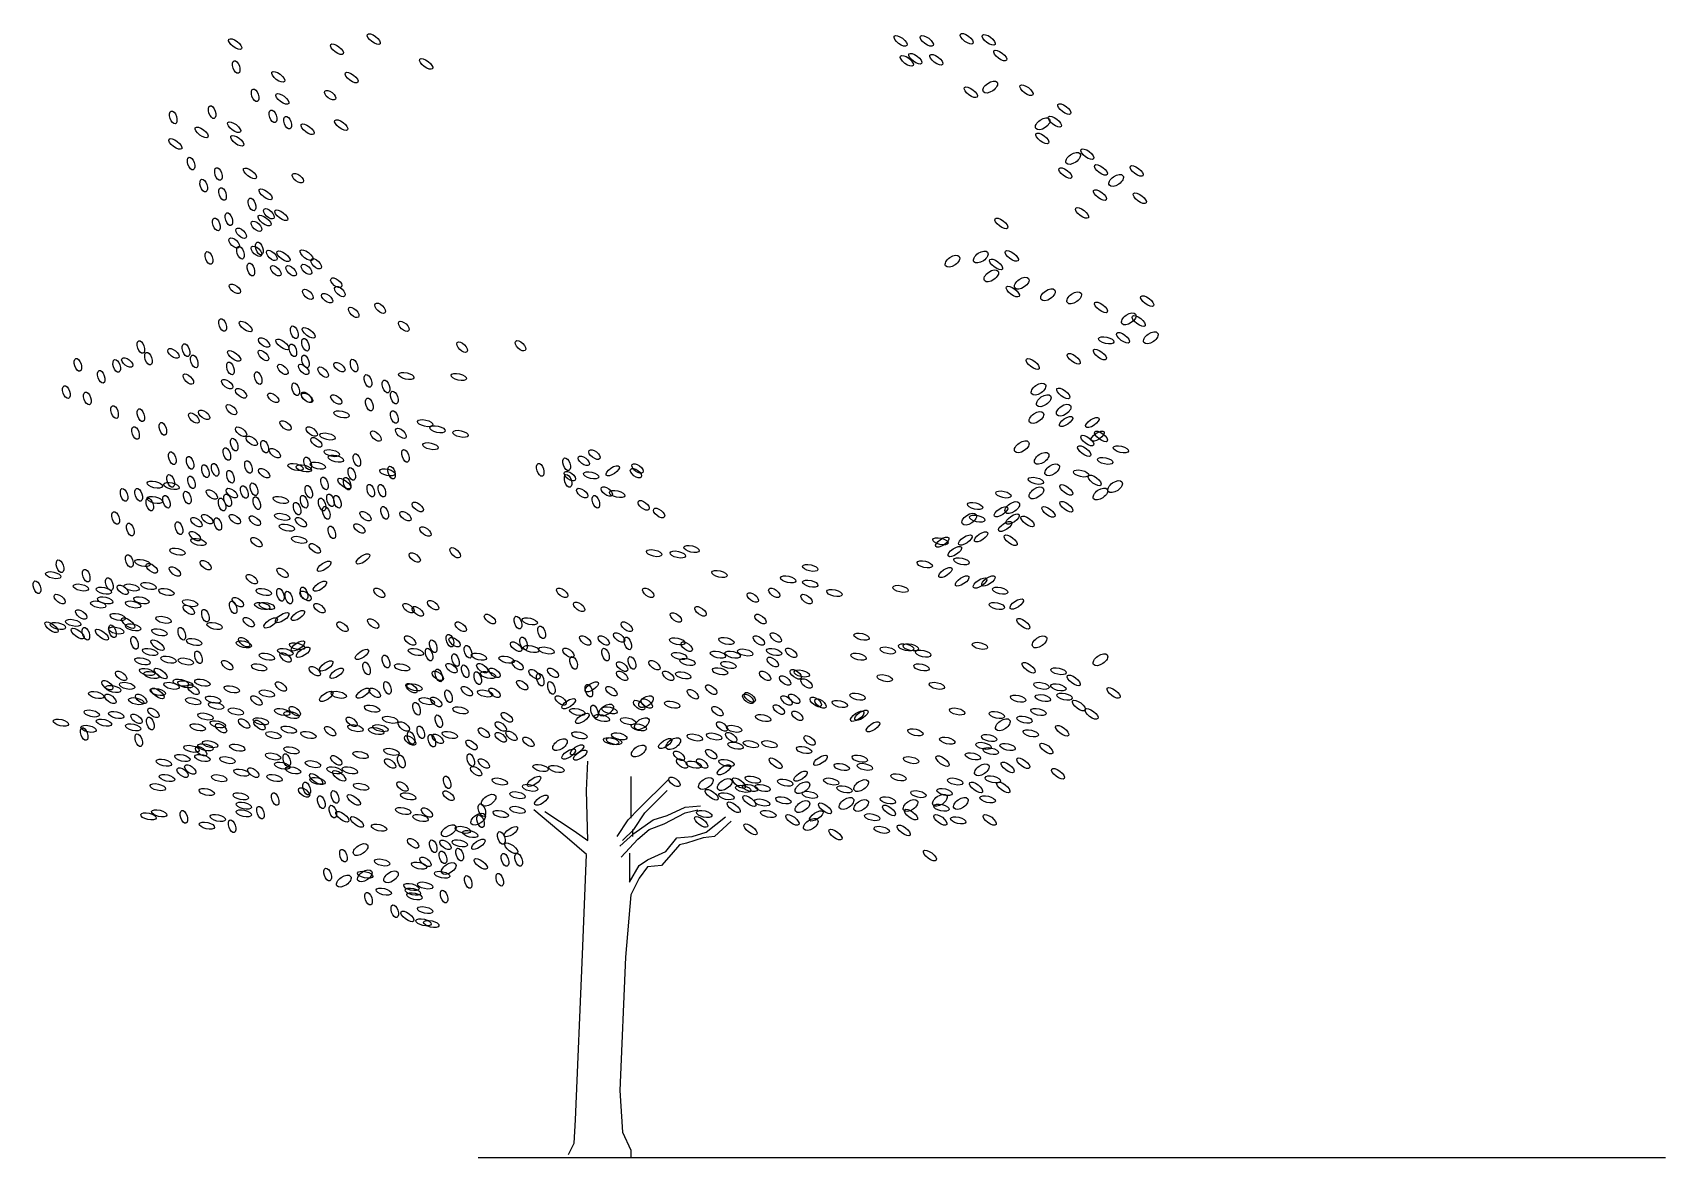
# Model space of a CAD drawing. Header units: millimetres. Extents: x -38686 to 870903, y -23218 to 232707.
# Drawn here: x 43072 to 47840, y 15998 to 19282 of the extents above; entities that cross this region are included whole.
import ezdxf

# ---------------------------------------------------------------- set-up
doc = ezdxf.new("R2010")
doc.units = ezdxf.units.MM
doc.header["$LTSCALE"] = 10
doc.layers.add('40 - Detail Outline', color=142, linetype='Continuous')

msp = doc.modelspace()

# ---------------------------------------------------------------- linework, layer by layer
at = {"layer": '40 - Detail Outline', "color": 250}
msp.add_line((44372.663, 15997.84), (47840.003, 15997.84), dxfattribs=at)
for points in [[(44567.662, 17008.347), (44652.88, 16951.553), (44693.46, 16923.156), (44689.402, 17069.197), (44693.46, 17154.387)], [(44778.678, 16935.326), (44811.142, 16984.006), (44843.606, 17016.46), (44928.824, 17101.65)], [(44819.258, 17109.764), (44819.258, 16988.063)], [(44786.794, 16906.929), (44827.374, 16943.44), (44884.186, 16984.006), (44924.766, 16996.176), (44977.52, 17020.517), (45022.158, 17024.573)], [(44794.91, 16923.156), (44827.374, 16955.61), (44859.838, 17004.29), (44924.766, 17069.197)], [(44636.648, 16006.346), (44652.88, 16038.799), (44656.938, 16107.763), (44677.228, 16590.508), (44689.402, 16882.589), (44632.59, 16931.27), (44535.198, 17012.403)], [(45111.434, 16979.95), (45062.738, 16935.326), (45030.274, 16931.27), (44981.578, 16915.043), (44961.288, 16910.986), (44936.94, 16882.589), (44908.534, 16850.136), (44867.954, 16846.079), (44843.606, 16813.626), (44819.258, 16764.946), (44803.026, 16582.395), (44786.794, 16192.953), (44794.91, 16071.253), (44819.258, 16018.516), (44819.258, 15998.232)], [(44790.852, 16874.476), (44839.548, 16927.213), (44872.012, 16955.61), (44916.65, 16971.836), (44977.52, 17004.29), (45014.042, 17012.403)], [(44815.2, 16886.646), (44815.2, 16801.456), (44843.606, 16850.136), (44867.954, 16866.363), (44920.708, 16890.703), (44953.172, 16931.27), (44997.81, 16935.326), (45038.39, 16947.496), (45095.202, 16992.12)], [(44823.316, 16955.61), (44823.316, 16935.326)]]:
    msp.add_lwpolyline(points, dxfattribs=at)
for centre, major_axis, ratio in [((43663.417, 19249.201), (-18.388, 13.787), 0.40556115), ((44067.954, 19263.661), (-18.388, 13.787), 0.40556115), ((45606.54, 19258.407), (-18.388, 13.787), 0.40556115), ((45683.157, 19258.407), (-18.388, 13.787), 0.40556115), ((45799.614, 19264.534), (-18.388, 13.787), 0.40556115), ((45863.972, 19261.471), (-18.388, 13.787), 0.40556115), ((43960.812, 19233.898), (-18.388, 13.787), 0.40556115), ((45624.928, 19200.197), (-18.388, 13.787), 0.40556115), ((45649.445, 19206.325), (-18.388, 13.787), 0.40556115), ((45710.739, 19203.261), (-18.388, 13.787), 0.40556115), ((45897.684, 19215.516), (-18.388, 13.787), 0.40556115), ((43666.482, 19182.045), (-6.129, 18.382), 0.49999967), ((43789.069, 19153.369), (-18.388, 13.787), 0.40556115), ((44003.596, 19151.163), (-18.388, 13.787), 0.40556115), ((44221.187, 19190.991), (-18.388, 13.787), 0.40556115), ((45811.873, 19108.287), (-18.388, 13.787), 0.40556115), ((45868.447, 19123.59), (-19.92, -13.787), 0.54405678), ((45974.3, 19114.353), (-18.388, 13.787), 0.40556115), ((43721.646, 19099.326), (-6.129, 18.382), 0.49999967), ((43801.327, 19089.032), (-18.388, 13.787), 0.40556115), ((43940.745, 19099.57), (-15.445, 11.702), 0.49999967), ((46084.628, 19059.268), (-18.388, 13.787), 0.40556115), ((43482.602, 19034.989), (-6.129, 18.382), 0.49999967), ((43595.995, 19050.307), (-6.129, 18.382), 0.49999967), ((43773.745, 19038.053), (-6.129, 18.382), 0.49999967), ((43816.651, 19019.671), (-6.129, 18.382), 0.49999967), ((43972.949, 19012.44), (-18.388, 13.787), 0.40556115), ((46021.68, 19016.362), (-19.92, -13.787), 0.54405678), ((46057.046, 19022.504), (-18.388, 13.787), 0.40556115), ((43565.348, 18990.995), (-18.388, 13.787), 0.40556115), ((43660.353, 19006.313), (-18.388, 13.787), 0.40556115), ((43669.547, 18966.485), (-18.388, 13.787), 0.40556115), ((43874.879, 19000.186), (-18.388, 13.787), 0.40556115), ((46020.27, 18973.486), (-18.388, 13.787), 0.40556115), ((43488.731, 18957.294), (-18.388, 13.787), 0.40556115), ((46110.556, 18915.26), (-19.92, -13.787), 0.54405678), ((46152.051, 18927.531), (-18.388, 13.787), 0.40556115), ((43534.701, 18900.188), (-6.129, 18.382), 0.49999967), ((43614.383, 18869.551), (-6.129, 18.382), 0.49999967), ((43706.323, 18871.511), (-18.388, 13.787), 0.40556115), ((46087.693, 18872.384), (-18.388, 13.787), 0.40556115), ((46191.892, 18881.575), (-18.388, 13.787), 0.40556115), ((46296.091, 18878.512), (-18.388, 13.787), 0.40556115), ((43571.477, 18835.85), (-6.129, 18.382), 0.49999967), ((43846.497, 18857.295), (-15.445, 11.702), 0.49999967), ((46236.207, 18850.923), (-19.92, -13.787), 0.54405678), ((43626.641, 18811.341), (-6.129, 18.382), 0.49999967), ((43712.452, 18780.704), (-6.129, 18.382), 0.49999967), ((43752.293, 18810.238), (-18.388, 13.787), 0.40556115), ((46188.827, 18808.047), (-18.388, 13.787), 0.40556115), ((46305.285, 18798.856), (-18.388, 13.787), 0.40556115), ((43608.253, 18722.495), (-6.129, 18.382), 0.49999967), ((43645.029, 18737.813), (-6.129, 18.382), 0.49999967), ((43749.228, 18733.646), (-18.388, 13.787), 0.40556115), ((43761.964, 18753.357), (13.952, -13.447), 0.49999967), ((43798.263, 18748.964), (-18.388, 13.787), 0.40556115), ((45900.748, 18725.267), (-18.388, 13.787), 0.40556115), ((46136.728, 18755.904), (-18.388, 13.787), 0.40556115), ((43680.804, 18696.563), (13.952, -13.447), 0.49999967), ((43725.442, 18716.847), (13.952, -13.447), 0.49999967), ((43586.801, 18624.457), (-6.129, 18.382), 0.49999967), ((43660.514, 18668.166), (13.952, -13.447), 0.49999967), ((43678.741, 18639.775), (-6.129, 18.382), 0.49999967), ((43725.442, 18643.826), (13.952, -13.447), 0.49999967), ((43733.905, 18652.03), (-6.129, 18.382), 0.49999967), ((43770.08, 18631.656), (13.952, -13.447), 0.49999967), ((43804.392, 18629.481), (-18.388, 13.787), 0.40556115), ((43871.815, 18632.545), (-18.388, 13.787), 0.40556115), ((45840.865, 18627.275), (-19.92, -13.787), 0.54405678), ((45931.395, 18630.293), (-18.388, 13.787), 0.40556115), ((43709.387, 18590.757), (-6.129, 18.382), 0.49999967), ((43782.254, 18587.033), (13.952, -13.447), 0.49999967), ((43826.892, 18587.033), (13.952, -13.447), 0.49999967), ((43871.53, 18591.09), (13.952, -13.447), 0.49999967), ((43899.936, 18607.316), (13.952, -13.447), 0.49999967), ((45758.119, 18615.021), (-19.92, -13.787), 0.54405678), ((45885.425, 18605.784), (-18.388, 13.787), 0.40556115), ((43662.487, 18534.263), (-15.445, 11.702), 0.49999967), ((43958.697, 18552.209), (-15.445, 11.702), 0.49999967), ((45871.512, 18572.129), (-19.92, -13.787), 0.54405678), ((45960.387, 18550.683), (-19.92, -13.787), 0.54405678), ((43875.588, 18518.069), (13.952, -13.447), 0.49999967), ((43931.769, 18507.343), (-15.445, 11.702), 0.49999967), ((43968.922, 18526.183), (13.952, -13.447), 0.49999967), ((45934.46, 18526.128), (-18.388, 13.787), 0.40556115), ((46037.004, 18516.983), (-19.92, -13.787), 0.54405678), ((46113.621, 18507.792), (-19.92, -13.787), 0.54405678), ((46326.737, 18498.555), (-18.388, 13.787), 0.40556115), ((44009.503, 18465.332), (13.952, -13.447), 0.49999967), ((44086.605, 18477.502), (13.952, -13.447), 0.49999967), ((46191.892, 18480.173), (-18.388, 13.787), 0.40556115), ((46272.983, 18446.519), (-19.92, -13.787), 0.54405678), ((46302.22, 18440.346), (-18.388, 13.787), 0.40556115), ((43626.948, 18428.75), (-6.129, 18.382), 0.49999967), ((43694.064, 18424.215), (-18.388, 13.787), 0.40556115), ((43836.101, 18407.383), (-6.129, 18.382), 0.49999967), ((43877.944, 18405.833), (-18.388, 13.787), 0.40556115), ((44155.591, 18424.766), (13.952, -13.447), 0.49999967), ((46256.25, 18391.327), (-18.388, 13.787), 0.40556115), ((46337.341, 18391.373), (-19.92, -13.787), 0.54405678), ((43387.904, 18364.413), (-6.129, 18.382), 0.49999967), ((43482.966, 18345.827), (-15.445, 11.702), 0.49999967), ((43519.684, 18355.222), (-6.129, 18.382), 0.49999967), ((43747.76, 18377.233), (-15.445, 11.702), 0.49999967), ((43801.327, 18372.133), (-18.388, 13.787), 0.40556115), ((43832.043, 18354.646), (-6.129, 18.382), 0.49999967), ((43868.565, 18370.873), (-6.129, 18.382), 0.49999967), ((44326.027, 18363.915), (13.952, -13.447), 0.49999967), ((44496.463, 18367.972), (13.952, -13.447), 0.49999967), ((46188.827, 18342.308), (-18.388, 13.787), 0.40556115), ((46207.222, 18384.138), (-22.402, 5.133), 0.40556115), ((43204.023, 18312.33), (-6.129, 18.382), 0.49999967), ((43317.416, 18309.267), (-6.129, 18.382), 0.49999967), ((43348.326, 18318.907), (-15.445, 11.702), 0.49999967), ((43410.011, 18330.306), (-6.129, 18.382), 0.49999967), ((43543.925, 18322.193), (-6.129, 18.382), 0.49999967), ((43649.433, 18301.909), (-6.129, 18.382), 0.49999967), ((43660.353, 18338.432), (-18.388, 13.787), 0.40556115), ((43745.732, 18339.575), (13.952, -13.447), 0.49999967), ((43802.544, 18299.008), (13.952, -13.447), 0.49999967), ((43863.414, 18299.008), (13.952, -13.447), 0.49999967), ((43868.565, 18322.193), (-6.129, 18.382), 0.49999967), ((43967.673, 18305.448), (-15.445, 11.702), 0.49999967), ((44010.596, 18310.023), (-6.129, 18.382), 0.49999967), ((45992.688, 18314.735), (-18.388, 13.787), 0.40556115), ((46112.21, 18330.053), (-18.388, 13.787), 0.40556115), ((43272.039, 18277.569), (-6.129, 18.382), 0.49999967), ((43526.6, 18270.612), (13.952, -13.447), 0.49999967), ((43640.047, 18256.096), (-15.445, 11.702), 0.49999967), ((43730.593, 18273.512), (-6.129, 18.382), 0.49999967), ((43920.226, 18290.895), (13.952, -13.447), 0.49999967), ((44051.176, 18265.399), (-6.129, 18.382), 0.49999967), ((44103.93, 18249.172), (-6.129, 18.382), 0.49999967), ((44163.087, 18279.973), (-22.402, 5.133), 0.40556115), ((44316.32, 18276.909), (-22.402, 5.133), 0.40556115), ((43170.312, 18232.675), (-6.129, 18.382), 0.49999967), ((43231.605, 18214.293), (-6.129, 18.382), 0.49999967), ((43680.44, 18229.176), (-15.445, 11.702), 0.49999967), ((43774.688, 18215.716), (-15.445, 11.702), 0.49999967), ((43840.159, 18241.059), (-6.129, 18.382), 0.49999967), ((43871.53, 18217.875), (13.952, -13.447), 0.49999967), ((43873.425, 18215.716), (-15.445, 11.702), 0.49999967), ((43958.697, 18211.23), (-15.445, 11.702), 0.49999967), ((44055.234, 18196.435), (-6.129, 18.382), 0.49999967), ((44128.278, 18216.719), (-6.129, 18.382), 0.49999967), ((46009.422, 18241.253), (-19.92, -13.787), 0.54405678), ((46024.745, 18207.552), (-19.92, -13.787), 0.54405678), ((46081.564, 18228.952), (-18.388, 13.787), 0.40556115), ((43311.287, 18174.465), (-6.129, 18.382), 0.49999967), ((43387.904, 18165.274), (-6.129, 18.382), 0.49999967), ((43542.832, 18157.024), (13.952, -13.447), 0.49999967), ((43572.727, 18166.364), (-15.445, 11.702), 0.49999967), ((43652.398, 18181.365), (13.952, -13.447), 0.49999967), ((43973.826, 18168.028), (-22.402, 5.133), 0.40556115), ((44128.278, 18159.925), (-6.129, 18.382), 0.49999967), ((46003.292, 18158.533), (-19.92, -13.787), 0.54405678), ((46082.974, 18179.979), (-19.92, -13.787), 0.54405678), ((43372.58, 18113.192), (-6.129, 18.382), 0.49999967), ((43452.262, 18125.446), (-6.129, 18.382), 0.49999967), ((43680.44, 18117.012), (-15.445, 11.702), 0.49999967), ((43810.592, 18135.317), (-15.445, 11.702), 0.49999967), ((43886.889, 18117.371), (-15.445, 11.702), 0.49999967), ((44074.431, 18104.288), (13.952, -13.447), 0.49999967), ((44147.475, 18112.401), (13.952, -13.447), 0.49999967), ((44218.251, 18142.107), (-22.402, 5.133), 0.40556115), ((44254.155, 18124.161), (-22.402, 5.133), 0.40556115), ((44321.476, 18110.701), (-22.402, 5.133), 0.40556115), ((46089.907, 18146.808), (-19.068, -12.829), 0.40556115), ((46166.524, 18143.745), (-19.068, -12.829), 0.40556115), ((46181.847, 18103.917), (-19.068, -12.829), 0.40556115), ((46191.892, 18103.342), (-18.388, 13.787), 0.40556115), ((43639.207, 18051.918), (-6.129, 18.382), 0.49999967), ((43660.659, 18079.491), (-6.129, 18.382), 0.49999967), ((43711.856, 18090.452), (-15.445, 11.702), 0.49999967), ((43749.535, 18073.364), (-6.129, 18.382), 0.49999967), ((43900.353, 18085.965), (-15.445, 11.702), 0.49999967), ((43933.246, 18103.121), (-22.402, 5.133), 0.40556115), ((44233.574, 18074.707), (-22.402, 5.133), 0.40556115), ((45960.387, 18073.057), (-19.92, -13.787), 0.54405678), ((46142.857, 18060.45), (-18.388, 13.787), 0.40556115), ((46152.051, 18091.087), (-18.388, 13.787), 0.40556115), ((46250.127, 18065.516), (-22.402, 5.133), 0.40556115), ((43479.844, 18039.664), (-6.129, 18.382), 0.49999967), ((43531.751, 18026.055), (-6.129, 18.382), 0.49999967), ((43604.795, 18005.771), (-6.129, 18.382), 0.49999967), ((43702.187, 18013.885), (-6.129, 18.382), 0.49999967), ((43779.176, 18054.559), (-15.445, 11.702), 0.49999967), ((43839.912, 18013.874), (-22.402, 5.133), 0.40556115), ((43875.186, 18024.345), (-6.129, 18.382), 0.49999967), ((43904.84, 18017.931), (-22.402, 5.133), 0.40556115), ((43945.42, 18054.441), (-22.402, 5.133), 0.40556115), ((43957.594, 18038.214), (-22.402, 5.133), 0.40556115), ((44018.712, 18034.168), (-6.129, 18.382), 0.49999967), ((44160.742, 18046.338), (-6.129, 18.382), 0.49999967), ((44554.368, 18005.771), (-6.129, 18.382), 0.49999967), ((44631.47, 18021.998), (-6.129, 18.382), 0.49999967), ((44681.27, 18032.126), (-15.445, 11.702), 0.49999967), ((44712.686, 18050.072), (-15.445, 11.702), 0.49999967), ((44838.351, 18009.693), (-15.445, 11.702), 0.49999967), ((46018.616, 18039.357), (-19.92, -13.787), 0.54405678), ((46049.263, 18005.657), (-19.92, -13.787), 0.54405678), ((46204.157, 18031.815), (-22.402, 5.133), 0.40556115), ((43474.939, 17973.318), (-6.129, 18.382), 0.49999967), ((43535.809, 17969.261), (-6.129, 18.382), 0.49999967), ((43576.389, 18001.715), (-6.129, 18.382), 0.49999967), ((43649.433, 17985.488), (-6.129, 18.382), 0.49999967), ((43747.76, 17996.234), (-15.445, 11.702), 0.49999967), ((43864.26, 18009.818), (-22.402, 5.133), 0.40556115), ((43924.221, 17966.136), (-6.129, 18.382), 0.49999967), ((43982.143, 17965.476), (-18.388, 13.787), 0.40556115), ((43990.306, 17965.205), (-6.129, 18.382), 0.49999967), ((44003.902, 17993.709), (-6.129, 18.382), 0.49999967), ((44107.923, 17998.115), (-22.402, 5.133), 0.40556115), ((44120.162, 17997.658), (-6.129, 18.382), 0.49999967), ((44640.877, 17987.26), (-15.445, 11.702), 0.49999967), ((44635.528, 17973.318), (-6.129, 18.382), 0.49999967), ((44702.958, 17989.564), (-22.402, 5.133), 0.40556115), ((44765.97, 18002.816), (-19.068, -12.829), 0.40556115), ((44833.863, 17996.234), (-15.445, 11.702), 0.49999967), ((46001.889, 17973.605), (-22.402, 5.133), 0.40556115), ((46133.669, 17995.051), (-22.402, 5.133), 0.40556115), ((46173.504, 17974.667), (-18.388, 13.787), 0.40556115), ((46233.143, 17956.638), (-19.92, -13.787), 0.54405678), ((43338.869, 17932.435), (-6.129, 18.382), 0.49999967), ((43381.605, 17932.751), (-6.129, 18.382), 0.49999967), ((43428.358, 17962.645), (-22.402, 5.133), 0.40556115), ((43428.358, 17917.779), (-22.402, 5.133), 0.40556115), ((43462.765, 17912.468), (-6.129, 18.382), 0.49999967), ((43477.726, 17958.158), (-22.402, 5.133), 0.40556115), ((43523.635, 17924.638), (-6.129, 18.382), 0.49999967), ((43595.167, 17933.422), (-15.445, 11.702), 0.49999967), ((43641.317, 17916.524), (-6.129, 18.382), 0.49999967), ((43653.511, 17937.908), (-15.445, 11.702), 0.49999967), ((43690.013, 17940.864), (-6.129, 18.382), 0.49999967), ((43718.419, 17948.978), (-6.129, 18.382), 0.49999967), ((43726.535, 17908.411), (-6.129, 18.382), 0.49999967), ((43796.376, 17917.779), (-22.402, 5.133), 0.40556115), ((43864.507, 17912.468), (-6.129, 18.382), 0.49999967), ((43878.251, 17941.626), (-6.129, 18.382), 0.49999967), ((43941.61, 17916.524), (-6.129, 18.382), 0.49999967), ((43961.9, 17912.468), (-6.129, 18.382), 0.49999967), ((44059.292, 17944.921), (-6.129, 18.382), 0.49999967), ((44091.756, 17944.921), (-6.129, 18.382), 0.49999967), ((44676.782, 17937.908), (-15.445, 11.702), 0.49999967), ((44716.688, 17912.468), (-6.129, 18.382), 0.49999967), ((44748.59, 17942.395), (-15.445, 11.702), 0.49999967), ((44779.086, 17934.82), (-22.402, 5.133), 0.40556115), ((45906.884, 17933.778), (-22.402, 5.133), 0.40556115), ((46003.292, 17938.256), (-19.92, -13.787), 0.54405678), ((46090.758, 17947.094), (-18.388, 13.787), 0.40556115), ((46190.237, 17935.192), (-19.92, -13.787), 0.54405678), ((43314.352, 17865.034), (-6.129, 18.382), 0.49999967), ((43414.069, 17904.354), (-6.129, 18.382), 0.49999967), ((43625.085, 17904.354), (-6.129, 18.382), 0.49999967), ((43800.864, 17868.427), (-22.402, 5.133), 0.40556115), ((43844.217, 17892.184), (-6.129, 18.382), 0.49999967), ((43917.261, 17904.354), (-6.129, 18.382), 0.49999967), ((43929.435, 17880.014), (-6.129, 18.382), 0.49999967), ((44043.97, 17870.251), (-15.445, 11.702), 0.49999967), ((44099.872, 17880.014), (-6.129, 18.382), 0.49999967), ((44160.658, 17870.251), (-15.445, 11.702), 0.49999967), ((44196.563, 17897.17), (-15.445, 11.702), 0.49999967), ((44856.303, 17902.016), (-15.445, 11.702), 0.49999967), ((44901.183, 17879.583), (-15.445, 11.702), 0.49999967), ((45807.154, 17861.664), (-19.92, -13.787), 0.54405678), ((45824.138, 17900.077), (-22.402, 5.133), 0.40556115), ((45899.898, 17883.332), (-19.068, -12.829), 0.40556115), ((45932.805, 17895.364), (-19.92, -13.787), 0.54405678), ((46038.658, 17882.757), (-18.388, 13.787), 0.40556115), ((46090.758, 17898.076), (-18.388, 13.787), 0.40556115), ((43357.257, 17831.334), (-6.129, 18.382), 0.49999967), ((43499.287, 17835.391), (-6.129, 18.382), 0.49999967), ((43550.287, 17852.663), (-15.445, 11.702), 0.49999967), ((43581.703, 17861.637), (-15.445, 11.702), 0.49999967), ((43612.911, 17847.561), (-6.129, 18.382), 0.49999967), ((43662.487, 17861.637), (-15.445, 11.702), 0.49999967), ((43720.832, 17857.15), (-15.445, 11.702), 0.49999967), ((43814.329, 17837.021), (-22.402, 5.133), 0.40556115), ((43855.473, 17852.663), (-15.445, 11.702), 0.49999967), ((43945.668, 17823.221), (-6.129, 18.382), 0.49999967), ((44026.018, 17834.358), (-15.445, 11.702), 0.49999967), ((44219.003, 17825.385), (-15.445, 11.702), 0.49999967), ((45830.267, 17863.313), (-22.402, 5.133), 0.40556115), ((45912.156, 17840.441), (-19.068, -12.829), 0.40556115), ((45933.609, 17861.887), (-19.068, -12.829), 0.40556115), ((45977.365, 17855.184), (-18.388, 13.787), 0.40556115), ((43545.799, 17812.284), (-15.445, 11.702), 0.49999967), ((43555.852, 17794.813), (-22.402, 5.133), 0.40556115), ((43725.32, 17794.338), (-15.445, 11.702), 0.49999967), ((43850.233, 17801.128), (-22.402, 5.133), 0.40556115), ((43895.865, 17776.392), (-15.445, 11.702), 0.49999967), ((44996.443, 17774.53), (-22.402, 5.133), 0.40556115), ((45723.004, 17796.954), (-22.402, 5.133), 0.40556115), ((45728.276, 17794.486), (-19.068, -12.829), 0.40556115), ((45795.699, 17800.613), (-19.068, -12.829), 0.40556115), ((45841.669, 17809.804), (-19.068, -12.829), 0.40556115), ((45928.33, 17800.038), (-18.388, 13.787), 0.40556115), ((43151.924, 17724.105), (-6.129, 18.382), 0.49999967), ((43354.192, 17739.424), (-6.129, 18.382), 0.49999967), ((43392.454, 17733.83), (-22.402, 5.133), 0.40556115), ((43494.982, 17766.417), (-22.402, 5.133), 0.40556115), ((43577.215, 17727.04), (-15.445, 11.702), 0.49999967), ((43923.186, 17724.021), (-19.068, -12.829), 0.40556115), ((44036.579, 17745.467), (-19.068, -12.829), 0.40556115), ((44187.587, 17749.472), (-15.445, 11.702), 0.49999967), ((44305.737, 17763.526), (13.952, -13.447), 0.49999967), ((44886.877, 17762.36), (-22.402, 5.133), 0.40556115), ((44955.863, 17758.303), (-22.402, 5.133), 0.40556115), ((45677.034, 17729.554), (-22.402, 5.133), 0.40556115), ((45765.052, 17766.913), (-19.068, -12.829), 0.40556115), ((45784.297, 17738.745), (-22.402, 5.133), 0.40556115), ((43132.148, 17697.937), (-22.402, 5.133), 0.40556115), ((43228.541, 17696.532), (-6.129, 18.382), 0.49999967), ((43295.964, 17672.023), (-6.129, 18.382), 0.49999967), ((43420.134, 17718.066), (-15.445, 11.702), 0.49999967), ((43487.454, 17709.093), (-15.445, 11.702), 0.49999967), ((43711.856, 17686.661), (-15.445, 11.702), 0.49999967), ((43801.616, 17704.607), (-15.445, 11.702), 0.49999967), ((45077.603, 17701.51), (-22.402, 5.133), 0.40556115), ((45278.627, 17685.62), (-22.402, 5.133), 0.40556115), ((45342.985, 17719.321), (-22.402, 5.133), 0.40556115), ((45737.47, 17705.639), (-19.068, -12.829), 0.40556115), ((45786.505, 17681.13), (-19.068, -12.829), 0.40556115), ((45838.604, 17675.003), (-19.068, -12.829), 0.40556115), ((45863.122, 17681.13), (-19.068, -12.829), 0.40556115), ((43084.501, 17662.832), (-6.129, 18.382), 0.49999967), ((43150.852, 17628.335), (-15.445, 11.702), 0.49999967), ((43212.933, 17662.045), (-22.402, 5.133), 0.40556115), ((43279.908, 17652.83), (-22.402, 5.133), 0.40556115), ((43334.861, 17655.255), (-15.445, 11.702), 0.49999967), ((43361.038, 17662.045), (-22.402, 5.133), 0.40556115), ((43410.406, 17666.531), (-22.402, 5.133), 0.40556115), ((43462.518, 17648.773), (-22.402, 5.133), 0.40556115), ((43747.008, 17648.585), (-22.402, 5.133), 0.40556115), ((43795.521, 17640.67), (-6.129, 18.382), 0.49999967), ((43819.869, 17632.557), (-6.129, 18.382), 0.49999967), ((43868.937, 17637.308), (-15.445, 11.702), 0.49999967), ((43864.507, 17644.727), (-6.129, 18.382), 0.49999967), ((43910.927, 17665.812), (-19.068, -12.829), 0.40556115), ((44084.362, 17646.281), (-15.445, 11.702), 0.49999967), ((44618.437, 17646.281), (-15.445, 11.702), 0.49999967), ((44869.767, 17646.281), (-15.445, 11.702), 0.49999967), ((45174.953, 17632.822), (-15.445, 11.702), 0.49999967), ((45237.785, 17646.281), (-15.445, 11.702), 0.49999967), ((45332.034, 17628.335), (-15.445, 11.702), 0.49999967), ((45342.985, 17673.366), (-22.402, 5.133), 0.40556115), ((45413.472, 17645.793), (-22.402, 5.133), 0.40556115), ((45606.546, 17658.047), (-22.402, 5.133), 0.40556115), ((45897.32, 17652.83), (-22.402, 5.133), 0.40556115), ((43213.685, 17583.47), (-15.445, 11.702), 0.49999967), ((43263.676, 17612.263), (-22.402, 5.133), 0.40556115), ((43283.966, 17624.433), (-22.402, 5.133), 0.40556115), ((43365.126, 17612.263), (-22.402, 5.133), 0.40556115), ((43389.474, 17624.433), (-22.402, 5.133), 0.40556115), ((43531.504, 17616.319), (-22.402, 5.133), 0.40556115), ((43527.847, 17596.929), (-15.445, 11.702), 0.49999967), ((43576.389, 17579.82), (-6.129, 18.382), 0.49999967), ((43657.549, 17604.16), (-6.129, 18.382), 0.49999967), ((43671.464, 17619.362), (-15.445, 11.702), 0.49999967), ((43742.52, 17608.206), (-22.402, 5.133), 0.40556115), ((43755.984, 17608.206), (-22.402, 5.133), 0.40556115), ((43846.569, 17580.029), (-19.068, -12.829), 0.40556115), ((43909.329, 17601.416), (-15.445, 11.702), 0.49999967), ((44169.635, 17601.416), (-15.445, 11.702), 0.49999967), ((44196.563, 17592.443), (-15.445, 11.702), 0.49999967), ((44241.443, 17610.389), (-15.445, 11.702), 0.49999967), ((44667.806, 17605.902), (-15.445, 11.702), 0.49999967), ((45022.36, 17592.443), (-15.445, 11.702), 0.49999967), ((45887.797, 17608.206), (-22.402, 5.133), 0.40556115), ((45945.868, 17613.729), (-19.068, -12.829), 0.40556115), ((43127.1, 17545.753), (-18.388, 13.787), 0.40556115), ((43145.612, 17549.881), (-22.402, 5.133), 0.40556115), ((43190.493, 17558.854), (-22.402, 5.133), 0.40556115), ((43227.401, 17527.083), (-6.129, 18.382), 0.49999967), ((43305.158, 17534.158), (-6.129, 18.382), 0.49999967), ((43316.158, 17536.421), (-22.402, 5.133), 0.40556115), ((43320.488, 17575.753), (-22.402, 5.133), 0.40556115), ((43350.821, 17558.008), (-18.388, 13.787), 0.40556115), ((43365.526, 17545.394), (-22.402, 5.133), 0.40556115), ((43454.402, 17567.639), (-22.402, 5.133), 0.40556115), ((43507.403, 17527.083), (-6.129, 18.382), 0.49999967), ((43603.391, 17549.881), (-22.402, 5.133), 0.40556115), ((43702.88, 17561.037), (-15.445, 11.702), 0.49999967), ((43766.888, 17558.583), (-19.068, -12.829), 0.40556115), ((43800.599, 17573.902), (-19.068, -12.829), 0.40556115), ((43976.649, 17547.577), (-15.445, 11.702), 0.49999967), ((44066.41, 17556.55), (-15.445, 11.702), 0.49999967), ((44322.227, 17547.577), (-15.445, 11.702), 0.49999967), ((44407.5, 17570.01), (-15.445, 11.702), 0.49999967), ((44489.44, 17559.536), (-6.129, 18.382), 0.49999967), ((44523.437, 17563.34), (-22.402, 5.133), 0.40556115), ((44558.426, 17531.139), (-6.129, 18.382), 0.49999967), ((44806.934, 17547.577), (-15.445, 11.702), 0.49999967), ((44950.551, 17574.496), (-15.445, 11.702), 0.49999967), ((45197.393, 17570.01), (-15.445, 11.702), 0.49999967), ((45965.106, 17556.293), (-18.388, 13.787), 0.40556115), ((43203.717, 17527.371), (-18.388, 13.787), 0.40556115), ((43274.204, 17524.308), (-18.388, 13.787), 0.40556115), ((43369.516, 17500.457), (-6.129, 18.382), 0.49999967), ((43436.632, 17493.671), (-18.388, 13.787), 0.40556115), ((43442.228, 17531.129), (-22.402, 5.133), 0.40556115), ((43543.678, 17502.732), (-22.402, 5.133), 0.40556115), ((43688.664, 17496.042), (-22.402, 5.133), 0.40556115), ((43689.416, 17502.711), (-15.445, 11.702), 0.49999967), ((43843.97, 17490.562), (-22.402, 5.133), 0.40556115), ((43846.569, 17491.182), (-19.068, -12.829), 0.40556115), ((44174.123, 17507.198), (-15.445, 11.702), 0.49999967), ((44241.902, 17490.573), (-6.129, 18.382), 0.49999967), ((44290.598, 17506.799), (-6.129, 18.382), 0.49999967), ((44304.275, 17502.711), (-15.445, 11.702), 0.49999967), ((44483.796, 17489.252), (-15.445, 11.702), 0.49999967), ((44505.672, 17498.686), (-6.129, 18.382), 0.49999967), ((44685.758, 17507.198), (-15.445, 11.702), 0.49999967), ((44739.614, 17507.198), (-15.445, 11.702), 0.49999967), ((44784.494, 17516.171), (-15.445, 11.702), 0.49999967), ((44810.022, 17498.686), (-6.129, 18.382), 0.49999967), ((44954.288, 17505.015), (-22.402, 5.133), 0.40556115), ((44981.968, 17489.252), (-15.445, 11.702), 0.49999967), ((45097.811, 17505.906), (-22.402, 5.133), 0.40556115), ((45192.905, 17507.198), (-15.445, 11.702), 0.49999967), ((45242.273, 17516.171), (-15.445, 11.702), 0.49999967), ((45492.851, 17518.475), (-22.402, 5.133), 0.40556115), ((45623.004, 17487.069), (-22.402, 5.133), 0.40556115), ((45636.468, 17487.069), (-22.402, 5.133), 0.40556115), ((45838.429, 17491.555), (-22.402, 5.133), 0.40556115), ((46012.486, 17503.214), (-19.92, -13.787), 0.54405678), ((43392.454, 17446.69), (-22.402, 5.133), 0.40556115), ((43414.894, 17473.609), (-22.402, 5.133), 0.40556115), ((43468.75, 17451.176), (-22.402, 5.133), 0.40556115), ((43519.33, 17445.939), (-22.402, 5.133), 0.40556115), ((43556.099, 17458.119), (-6.129, 18.382), 0.49999967), ((43640.047, 17435.413), (-15.445, 11.702), 0.49999967), ((43755.984, 17460.149), (-22.402, 5.133), 0.40556115), ((43809.841, 17473.609), (-22.402, 5.133), 0.40556115), ((43810.592, 17457.846), (-15.445, 11.702), 0.49999967), ((43861.892, 17472.8), (-19.068, -12.829), 0.40556115), ((44033.514, 17466.673), (-19.068, -12.829), 0.40556115), ((44103.93, 17445.949), (-6.129, 18.382), 0.49999967), ((44191.323, 17473.609), (-22.402, 5.133), 0.40556115), ((44229.728, 17466.233), (-6.129, 18.382), 0.49999967), ((44306.83, 17450.006), (-6.129, 18.382), 0.49999967), ((44343.352, 17474.346), (-6.129, 18.382), 0.49999967), ((44375.332, 17460.149), (-22.402, 5.133), 0.40556115), ((44456.116, 17451.176), (-22.402, 5.133), 0.40556115), ((44488.284, 17435.413), (-15.445, 11.702), 0.49999967), ((44527.925, 17482.582), (-22.402, 5.133), 0.40556115), ((44572.805, 17478.096), (-22.402, 5.133), 0.40556115), ((44636.389, 17471.305), (-15.445, 11.702), 0.49999967), ((44651.76, 17441.892), (-6.129, 18.382), 0.49999967), ((44745.094, 17466.233), (-6.129, 18.382), 0.49999967), ((44822.196, 17441.892), (-6.129, 18.382), 0.49999967), ((44887.719, 17435.413), (-15.445, 11.702), 0.49999967), ((44959.921, 17462.165), (-22.402, 5.133), 0.40556115), ((44984.418, 17444.632), (-22.402, 5.133), 0.40556115), ((45073.294, 17466.078), (-22.402, 5.133), 0.40556115), ((45116.199, 17466.078), (-22.402, 5.133), 0.40556115), ((45152.975, 17472.205), (-22.402, 5.133), 0.40556115), ((45237.033, 17473.609), (-22.402, 5.133), 0.40556115), ((45233.297, 17444.386), (-15.445, 11.702), 0.49999967), ((45287.153, 17471.305), (-15.445, 11.702), 0.49999967), ((45483.875, 17460.149), (-22.402, 5.133), 0.40556115), ((45569.147, 17478.096), (-22.402, 5.133), 0.40556115), ((45672.372, 17469.122), (-22.402, 5.133), 0.40556115), ((46190.237, 17451.132), (-19.92, -13.787), 0.54405678), ((43330.373, 17404.007), (-15.445, 11.702), 0.49999967), ((43405.918, 17415.284), (-22.402, 5.133), 0.40556115), ((43419.382, 17406.311), (-22.402, 5.133), 0.40556115), ((43445.826, 17410.952), (-18.388, 13.787), 0.40556115), ((43733.544, 17428.743), (-22.402, 5.133), 0.40556115), ((43895.865, 17417.467), (-15.445, 11.702), 0.49999967), ((43929.315, 17432.973), (-19.068, -12.829), 0.40556115), ((43959.962, 17411.527), (-19.068, -12.829), 0.40556115), ((44047.118, 17425.666), (-6.129, 18.382), 0.49999967), ((44150.931, 17428.743), (-22.402, 5.133), 0.40556115), ((44254.907, 17404.007), (-15.445, 11.702), 0.49999967), ((44258.134, 17405.382), (-6.129, 18.382), 0.49999967), ((44295.299, 17426.44), (-15.445, 11.702), 0.49999967), ((44335.236, 17417.552), (-6.129, 18.382), 0.49999967), ((44371.758, 17397.269), (-6.129, 18.382), 0.49999967), ((44385.06, 17426.44), (-15.445, 11.702), 0.49999967), ((44402.26, 17406.311), (-22.402, 5.133), 0.40556115), ((44420.964, 17412.98), (-15.445, 11.702), 0.49999967), ((44537.653, 17408.493), (-15.445, 11.702), 0.49999967), ((44554.368, 17393.212), (-6.129, 18.382), 0.49999967), ((44591.509, 17412.98), (-15.445, 11.702), 0.49999967), ((44793.47, 17430.926), (-15.445, 11.702), 0.49999967), ((44793.47, 17404.007), (-15.445, 11.702), 0.49999967), ((44928.111, 17404.007), (-15.445, 11.702), 0.49999967), ((44972.095, 17405.372), (-22.402, 5.133), 0.40556115), ((45079.423, 17417.059), (-22.402, 5.133), 0.40556115), ((45103.941, 17435.441), (-22.402, 5.133), 0.40556115), ((45210.857, 17404.007), (-15.445, 11.702), 0.49999967), ((45269.201, 17390.547), (-15.445, 11.702), 0.49999967), ((45300.617, 17408.493), (-15.445, 11.702), 0.49999967), ((45317.818, 17410.797), (-22.402, 5.133), 0.40556115), ((45560.171, 17397.337), (-22.402, 5.133), 0.40556115), ((45667.884, 17428.743), (-22.402, 5.133), 0.40556115), ((45980.43, 17427.618), (-18.388, 13.787), 0.40556115), ((46067.756, 17417.542), (-22.402, 5.133), 0.40556115), ((46112.21, 17390.854), (-18.388, 13.787), 0.40556115), ((43257.813, 17347.985), (-22.402, 5.133), 0.40556115), ((43289.981, 17377.087), (-15.445, 11.702), 0.49999967), ((43307.181, 17365.931), (-22.402, 5.133), 0.40556115), ((43347.574, 17374.905), (-22.402, 5.133), 0.40556115), ((43437.334, 17356.958), (-22.402, 5.133), 0.40556115), ((43436.632, 17352.742), (-18.388, 13.787), 0.40556115), ((43477.726, 17374.905), (-22.402, 5.133), 0.40556115), ((43504.655, 17383.878), (-22.402, 5.133), 0.40556115), ((43518.119, 17379.391), (-22.402, 5.133), 0.40556115), ((43541.311, 17363.628), (-15.445, 11.702), 0.49999967), ((43567.487, 17383.878), (-22.402, 5.133), 0.40556115), ((43653.244, 17364.805), (-22.402, 5.133), 0.40556115), ((43755.984, 17352.472), (-22.402, 5.133), 0.40556115), ((43797.128, 17372.601), (-15.445, 11.702), 0.49999967), ((43929.315, 17344.126), (-19.068, -12.829), 0.40556115), ((43965.71, 17348.578), (-22.402, 5.133), 0.40556115), ((44036.579, 17353.317), (-19.068, -12.829), 0.40556115), ((44070.898, 17354.655), (-15.445, 11.702), 0.49999967), ((44107.988, 17368.872), (-6.129, 18.382), 0.49999967), ((44178.611, 17368.114), (-15.445, 11.702), 0.49999967), ((44186.835, 17370.418), (-22.402, 5.133), 0.40556115), ((44286.54, 17344.532), (-6.129, 18.382), 0.49999967), ((44340.18, 17359.141), (-15.445, 11.702), 0.49999967), ((44393.284, 17352.472), (-22.402, 5.133), 0.40556115), ((44420.964, 17354.655), (-15.445, 11.702), 0.49999967), ((44501.749, 17377.087), (-15.445, 11.702), 0.49999967), ((44586.832, 17368.872), (-6.129, 18.382), 0.49999967), ((44704.677, 17371.699), (-19.068, -12.829), 0.40556115), ((44696.398, 17360.759), (-6.129, 18.382), 0.49999967), ((44762.054, 17359.141), (-15.445, 11.702), 0.49999967), ((44999.92, 17350.168), (-15.445, 11.702), 0.49999967), ((45053.776, 17363.628), (-15.445, 11.702), 0.49999967), ((45165.977, 17341.195), (-15.445, 11.702), 0.49999967), ((45332.034, 17381.574), (-15.445, 11.702), 0.49999967), ((45712.764, 17374.905), (-22.402, 5.133), 0.40556115), ((46017.95, 17374.905), (-22.402, 5.133), 0.40556115), ((46067.318, 17370.418), (-22.402, 5.133), 0.40556115), ((46228.668, 17354.09), (-18.388, 13.787), 0.40556115), ((43298.957, 17336.708), (-15.445, 11.702), 0.49999967), ((43374.502, 17330.039), (-22.402, 5.133), 0.40556115), ((43388.718, 17336.708), (-15.445, 11.702), 0.49999967), ((43424.622, 17296.329), (-15.445, 11.702), 0.49999967), ((43540.559, 17330.039), (-22.402, 5.133), 0.40556115), ((43598.903, 17334.525), (-22.402, 5.133), 0.40556115), ((43607.879, 17316.579), (-22.402, 5.133), 0.40556115), ((43665.418, 17299.898), (-22.402, 5.133), 0.40556115), ((43725.32, 17332.222), (-15.445, 11.702), 0.49999967), ((43800.864, 17298.633), (-22.402, 5.133), 0.40556115), ((43837.521, 17300.816), (-15.445, 11.702), 0.49999967), ((44063.102, 17308.011), (-22.402, 5.133), 0.40556115), ((44193.206, 17308.022), (-6.129, 18.382), 0.49999967), ((44222.739, 17330.039), (-22.402, 5.133), 0.40556115), ((44250.419, 17327.735), (-15.445, 11.702), 0.49999967), ((44321.476, 17303.12), (-22.402, 5.133), 0.40556115), ((44613.949, 17332.222), (-15.445, 11.702), 0.49999967), ((44637.254, 17322.68), (-19.068, -12.829), 0.40556115), ((44662.566, 17298.633), (-22.402, 5.133), 0.40556115), ((44712.63, 17299.909), (-6.129, 18.382), 0.49999967), ((44746.778, 17304.076), (-19.92, -13.787), 0.54405678), ((44756.814, 17303.12), (-22.402, 5.133), 0.40556115), ((44842.839, 17318.762), (-15.445, 11.702), 0.49999967), ((44863.235, 17328.585), (-19.92, -13.787), 0.54405678), ((44865.279, 17323.249), (-15.445, 11.702), 0.49999967), ((44939.631, 17320.182), (-22.402, 5.133), 0.40556115), ((45071.728, 17300.816), (-15.445, 11.702), 0.49999967), ((45161.489, 17336.708), (-15.445, 11.702), 0.49999967), ((45251.249, 17305.302), (-15.445, 11.702), 0.49999967), ((45273.689, 17332.222), (-15.445, 11.702), 0.49999967), ((45296.129, 17336.708), (-15.445, 11.702), 0.49999967), ((45358.962, 17327.735), (-15.445, 11.702), 0.49999967), ((45372.426, 17323.249), (-15.445, 11.702), 0.49999967), ((45428.795, 17322.085), (-22.402, 5.133), 0.40556115), ((45480.895, 17343.531), (-22.402, 5.133), 0.40556115), ((45771.522, 17299.898), (-22.402, 5.133), 0.40556115), ((45949.789, 17337.404), (-22.402, 5.133), 0.40556115), ((46008.974, 17298.633), (-22.402, 5.133), 0.40556115), ((46022.438, 17339.012), (-22.402, 5.133), 0.40556115), ((46085.27, 17343.499), (-22.402, 5.133), 0.40556115), ((46127.534, 17317.326), (-18.388, 13.787), 0.40556115), ((46164.31, 17292.817), (-18.388, 13.787), 0.40556115), ((43154.589, 17267.227), (-22.402, 5.133), 0.40556115), ((43235.373, 17249.281), (-22.402, 5.133), 0.40556115), ((43244.349, 17294.146), (-22.402, 5.133), 0.40556115), ((43280.253, 17267.227), (-22.402, 5.133), 0.40556115), ((43316.158, 17289.66), (-22.402, 5.133), 0.40556115), ((43365.526, 17253.767), (-22.402, 5.133), 0.40556115), ((43375.254, 17278.383), (-15.445, 11.702), 0.49999967), ((43415.486, 17264.923), (-6.129, 18.382), 0.49999967), ((43554.023, 17253.767), (-22.402, 5.133), 0.40556115), ((43576.463, 17285.173), (-22.402, 5.133), 0.40556115), ((43612.367, 17262.74), (-22.402, 5.133), 0.40556115), ((43622.095, 17251.464), (-15.445, 11.702), 0.49999967), ((43689.416, 17264.923), (-15.445, 11.702), 0.49999967), ((43738.462, 17271.501), (-22.402, 5.133), 0.40556115), ((43734.296, 17260.437), (-15.445, 11.702), 0.49999967), ((43827.793, 17289.66), (-22.402, 5.133), 0.40556115), ((44003.578, 17269.41), (-15.445, 11.702), 0.49999967), ((44014.406, 17251.218), (-22.402, 5.133), 0.40556115), ((44087.45, 17251.218), (-22.402, 5.133), 0.40556115), ((44115.856, 17275.558), (-22.402, 5.133), 0.40556115), ((44156.17, 17255.95), (-15.445, 11.702), 0.49999967), ((44258.134, 17271.512), (-6.129, 18.382), 0.49999967), ((44438.916, 17255.95), (-15.445, 11.702), 0.49999967), ((44456.868, 17282.87), (-15.445, 11.702), 0.49999967), ((44677.095, 17279.789), (-19.068, -12.829), 0.40556115), ((44734.374, 17280.687), (-22.402, 5.133), 0.40556115), ((44810.671, 17271.714), (-22.402, 5.133), 0.40556115), ((44842.087, 17253.767), (-22.402, 5.133), 0.40556115), ((44850.977, 17264.248), (-19.92, -13.787), 0.54405678), ((45085.192, 17255.95), (-15.445, 11.702), 0.49999967), ((45120.345, 17249.281), (-22.402, 5.133), 0.40556115), ((45205.617, 17280.687), (-22.402, 5.133), 0.40556115), ((45305.105, 17287.356), (-15.445, 11.702), 0.49999967), ((45480.038, 17285.916), (-19.068, -12.829), 0.40556115), ((45492.297, 17288.98), (-19.068, -12.829), 0.40556115), ((45526.008, 17255.28), (-19.068, -12.829), 0.40556115), ((45887.797, 17289.66), (-22.402, 5.133), 0.40556115), ((45905.223, 17261.184), (-19.92, -13.787), 0.54405678), ((45968.582, 17276.2), (-22.402, 5.133), 0.40556115), ((46078.499, 17243.798), (-18.388, 13.787), 0.40556115), ((43222.411, 17234.286), (-6.129, 18.382), 0.49999967), ((43381.774, 17215.904), (-6.129, 18.382), 0.49999967), ((43589.927, 17204.415), (-22.402, 5.133), 0.40556115), ((43774.984, 17230.935), (-22.402, 5.133), 0.40556115), ((43819.622, 17247.161), (-22.402, 5.133), 0.40556115), ((43877.161, 17231.334), (-22.402, 5.133), 0.40556115), ((43940.745, 17242.49), (-15.445, 11.702), 0.49999967), ((44075.276, 17243.105), (-22.402, 5.133), 0.40556115), ((44174.123, 17215.571), (-15.445, 11.702), 0.49999967), ((44176.974, 17222.832), (-6.129, 18.382), 0.49999967), ((44205.38, 17239.058), (-6.129, 18.382), 0.49999967), ((44237.844, 17214.718), (-6.129, 18.382), 0.49999967), ((44254.907, 17220.058), (-15.445, 11.702), 0.49999967), ((44290.059, 17231.334), (-22.402, 5.133), 0.40556115), ((44353.644, 17202.111), (-15.445, 11.702), 0.49999967), ((44389.548, 17238.004), (-15.445, 11.702), 0.49999967), ((44438.916, 17224.544), (-15.445, 11.702), 0.49999967), ((44470.332, 17229.031), (-15.445, 11.702), 0.49999967), ((44519.701, 17211.085), (-15.445, 11.702), 0.49999967), ((44611.932, 17202.975), (-19.92, -13.787), 0.54405678), ((44668.757, 17230.175), (-22.402, 5.133), 0.40556115), ((44761.302, 17213.388), (-22.402, 5.133), 0.40556115), ((44770.278, 17213.388), (-22.402, 5.133), 0.40556115), ((44785.215, 17227.111), (-22.402, 5.133), 0.40556115), ((44919.203, 17206.261), (-19.068, -12.829), 0.40556115), ((44942.917, 17206.038), (-19.92, -13.787), 0.54405678), ((45005.871, 17224.048), (-22.402, 5.133), 0.40556115), ((45062, 17226.848), (-22.402, 5.133), 0.40556115), ((45112.12, 17224.544), (-15.445, 11.702), 0.49999967), ((45169.713, 17204.415), (-22.402, 5.133), 0.40556115), ((45223.569, 17204.415), (-22.402, 5.133), 0.40556115), ((45341.01, 17215.571), (-15.445, 11.702), 0.49999967), ((45649.782, 17239.048), (-22.402, 5.133), 0.40556115), ((45743.116, 17214.708), (-22.402, 5.133), 0.40556115), ((45865.357, 17222.361), (-22.402, 5.133), 0.40556115), ((45986.565, 17236.302), (-22.402, 5.133), 0.40556115), ((43509.143, 17164.036), (-22.402, 5.133), 0.40556115), ((43536.071, 17190.955), (-22.402, 5.133), 0.40556115), ((43567.487, 17164.036), (-22.402, 5.133), 0.40556115), ((43563.751, 17184.165), (-15.445, 11.702), 0.49999967), ((43576.463, 17195.442), (-22.402, 5.133), 0.40556115), ((43641.07, 17157.914), (-22.402, 5.133), 0.40556115), ((43669.476, 17194.424), (-22.402, 5.133), 0.40556115), ((43773.936, 17168.523), (-22.402, 5.133), 0.40556115), ((43813.893, 17157.694), (-6.129, 18.382), 0.49999967), ((43827.793, 17186.469), (-22.402, 5.133), 0.40556115), ((43958.697, 17157.246), (-15.445, 11.702), 0.49999967), ((44029.754, 17173.009), (-22.402, 5.133), 0.40556115), ((44119.514, 17181.982), (-22.402, 5.133), 0.40556115), ((44148.568, 17153.868), (-6.129, 18.382), 0.49999967), ((44351.468, 17157.925), (-6.129, 18.382), 0.49999967), ((44637.254, 17175.624), (-19.068, -12.829), 0.40556115), ((44661.771, 17187.879), (-19.068, -12.829), 0.40556115), ((44670.965, 17172.561), (-19.068, -12.829), 0.40556115), ((44841.783, 17184.593), (-19.92, -13.787), 0.54405678), ((44959.527, 17170.705), (-15.445, 11.702), 0.49999967), ((45053.776, 17175.192), (-15.445, 11.702), 0.49999967), ((45124.833, 17199.928), (-22.402, 5.133), 0.40556115), ((45241.844, 17148.824), (-18.388, 13.787), 0.40556115), ((45324.597, 17187.284), (-22.402, 5.133), 0.40556115), ((45372.775, 17157.242), (-19.068, -12.829), 0.40556115), ((45487.462, 17161.971), (-22.402, 5.133), 0.40556115), ((45637.608, 17157.914), (-22.402, 5.133), 0.40556115), ((45729.127, 17154.952), (-18.388, 13.787), 0.40556115), ((45818.009, 17168.902), (-22.402, 5.133), 0.40556115), ((45848.655, 17199.538), (-22.402, 5.133), 0.40556115), ((45870.108, 17184.22), (-22.402, 5.133), 0.40556115), ((45919.143, 17196.475), (-22.402, 5.133), 0.40556115), ((45965.106, 17148.824), (-18.388, 13.787), 0.40556115), ((46032.529, 17191.716), (-18.388, 13.787), 0.40556115), ((43455.286, 17150.576), (-22.402, 5.133), 0.40556115), ((43464.262, 17105.711), (-22.402, 5.133), 0.40556115), ((43509.895, 17121.353), (-15.445, 11.702), 0.49999967), ((43532.335, 17130.326), (-15.445, 11.702), 0.49999967), ((43681.65, 17121.404), (-22.402, 5.133), 0.40556115), ((43716.344, 17121.353), (-15.445, 11.702), 0.49999967), ((43778.424, 17105.711), (-22.402, 5.133), 0.40556115), ((43800.864, 17141.603), (-22.402, 5.133), 0.40556115), ((43832.281, 17128.143), (-22.402, 5.133), 0.40556115), ((43890.625, 17146.09), (-22.402, 5.133), 0.40556115), ((43899.519, 17102.869), (-18.388, 13.787), 0.40556115), ((43953.457, 17128.143), (-22.402, 5.133), 0.40556115), ((43966.942, 17112.06), (-18.388, 13.787), 0.40556115), ((43998.338, 17128.143), (-22.402, 5.133), 0.40556115), ((44115.778, 17148.273), (-15.445, 11.702), 0.49999967), ((44367.108, 17125.84), (-15.445, 11.702), 0.49999967), ((44389.548, 17148.273), (-15.445, 11.702), 0.49999967), ((44555.365, 17135.201), (-22.402, 5.133), 0.40556115), ((44601.335, 17132.138), (-22.402, 5.133), 0.40556115), ((44968.503, 17148.273), (-15.445, 11.702), 0.49999967), ((45002.806, 17144.392), (-22.402, 5.133), 0.40556115), ((45026.848, 17148.273), (-15.445, 11.702), 0.49999967), ((45090.825, 17129.669), (-19.068, -12.829), 0.40556115), ((45097.893, 17149.801), (-22.402, 5.133), 0.40556115), ((45314.546, 17111.287), (-19.068, -12.829), 0.40556115), ((45434.708, 17137.631), (-22.402, 5.133), 0.40556115), ((45502.348, 17138.265), (-22.402, 5.133), 0.40556115), ((45600.417, 17107.628), (-22.402, 5.133), 0.40556115), ((45843.93, 17129.447), (-19.92, -13.787), 0.54405678), ((45919.136, 17136.57), (-18.388, 13.787), 0.40556115), ((46066.24, 17118.188), (-18.388, 13.787), 0.40556115), ((43437.334, 17078.791), (-22.402, 5.133), 0.40556115), ((43580.2, 17064.611), (-22.402, 5.133), 0.40556115), ((43616.722, 17105.177), (-22.402, 5.133), 0.40556115), ((43864.449, 17063.028), (-15.445, 11.702), 0.49999967), ((43872.121, 17074.975), (-6.129, 18.382), 0.49999967), ((43904.089, 17096.737), (-22.402, 5.133), 0.40556115), ((43954.867, 17050.466), (-6.129, 18.382), 0.49999967), ((44031.306, 17080.055), (-22.402, 5.133), 0.40556115), ((44151.682, 17080.974), (-15.445, 11.702), 0.49999967), ((44286.323, 17054.055), (-15.445, 11.702), 0.49999967), ((44282.482, 17093.018), (-6.129, 18.382), 0.49999967), ((44435.843, 17095.374), (-22.402, 5.133), 0.40556115), ((44524.718, 17076.991), (-22.402, 5.133), 0.40556115), ((44536.12, 17095.969), (-19.068, -12.829), 0.40556115), ((44946.063, 17094.434), (-15.445, 11.702), 0.49999967), ((45037.922, 17089.619), (-19.92, -13.787), 0.54405678), ((45054.899, 17056.914), (-18.388, 13.787), 0.40556115), ((45093.086, 17086.555), (-19.92, -13.787), 0.54405678), ((45134.581, 17090.615), (-18.388, 13.787), 0.40556115), ((45146.846, 17073.928), (-22.402, 5.133), 0.40556115), ((45166.88, 17076.781), (-22.402, 5.133), 0.40556115), ((45174.996, 17101.121), (-22.402, 5.133), 0.40556115), ((45203.402, 17076.781), (-22.402, 5.133), 0.40556115), ((45269.433, 17092.31), (-22.402, 5.133), 0.40556115), ((45319.871, 17077.364), (-19.92, -13.787), 0.54405678), ((45404.278, 17095.374), (-22.402, 5.133), 0.40556115), ((45442.824, 17072.724), (-22.402, 5.133), 0.40556115), ((45491.493, 17083.491), (-19.92, -13.787), 0.54405678), ((45658.646, 17058.609), (-22.402, 5.133), 0.40556115), ((45735.262, 17064.737), (-22.402, 5.133), 0.40556115), ((45765.909, 17095.374), (-22.402, 5.133), 0.40556115), ((45827.196, 17078.36), (-18.388, 13.787), 0.40556115), ((45876.237, 17101.501), (-22.402, 5.133), 0.40556115), ((45906.878, 17078.36), (-18.388, 13.787), 0.40556115), ((43679.688, 17051.872), (-22.402, 5.133), 0.40556115), ((43688.664, 17024.952), (-22.402, 5.133), 0.40556115), ((43737.276, 17004.511), (-6.129, 18.382), 0.49999967), ((43780.181, 17044.338), (-6.129, 18.382), 0.49999967), ((43915.027, 17035.147), (-6.129, 18.382), 0.49999967), ((43948.738, 17007.574), (-6.129, 18.382), 0.49999967), ((44009.847, 17041.596), (-18.388, 13.787), 0.40556115), ((44168.883, 17051.872), (-22.402, 5.133), 0.40556115), ((44383.932, 17011.884), (-6.129, 18.382), 0.49999967), ((44403.535, 17040.6), (-19.92, -13.787), 0.54405678), ((44487.942, 17055.546), (-22.402, 5.133), 0.40556115), ((44487.942, 17012.654), (-22.402, 5.133), 0.40556115), ((44557.572, 17040.823), (-19.068, -12.829), 0.40556115), ((45097.811, 17052.482), (-22.402, 5.133), 0.40556115), ((45119.258, 17020.15), (-18.388, 13.787), 0.40556115), ((45165.228, 17038.532), (-18.388, 13.787), 0.40556115), ((45202.01, 17034.1), (-22.402, 5.133), 0.40556115), ((45264.272, 17040.27), (-22.402, 5.133), 0.40556115), ((45319.871, 17022.218), (-19.92, -13.787), 0.54405678), ((45341.374, 17056.497), (-22.402, 5.133), 0.40556115), ((45385.884, 17017.086), (-18.388, 13.787), 0.40556115), ((45448.587, 17031.409), (-19.92, -13.787), 0.54405678), ((45491.493, 17025.282), (-19.92, -13.787), 0.54405678), ((45569.77, 17040.227), (-22.402, 5.133), 0.40556115), ((45572.829, 17010.959), (-18.388, 13.787), 0.40556115), ((45635.532, 17025.282), (-19.92, -13.787), 0.54405678), ((45721.343, 17040.6), (-19.92, -13.787), 0.54405678), ((45726.068, 17018.782), (-22.402, 5.133), 0.40556115), ((45782.636, 17031.409), (-19.92, -13.787), 0.54405678), ((45860.914, 17043.291), (-22.402, 5.133), 0.40556115), ((43410.406, 16993.546), (-22.402, 5.133), 0.40556115), ((43441.822, 17002.52), (-22.402, 5.133), 0.40556115), ((43513.555, 16992.256), (-6.129, 18.382), 0.49999967), ((43580.951, 16966.627), (-22.402, 5.133), 0.40556115), ((43612.367, 16989.06), (-22.402, 5.133), 0.40556115), ((43654.53, 16964.683), (-6.129, 18.382), 0.49999967), ((43688.664, 17002.52), (-22.402, 5.133), 0.40556115), ((43976.136, 16992.577), (-18.388, 13.787), 0.40556115), ((44019.041, 16977.259), (-18.388, 13.787), 0.40556115), ((44153.893, 17009.591), (-22.402, 5.133), 0.40556115), ((44204.787, 16989.06), (-22.402, 5.133), 0.40556115), ((44223.491, 17004.702), (-15.445, 11.702), 0.49999967), ((44372.888, 16985.454), (-19.92, -13.787), 0.54405678), ((44379.874, 16979.431), (-6.129, 18.382), 0.49999967), ((44438.907, 17000.4), (-22.402, 5.133), 0.40556115), ((45024.253, 16977.259), (-18.388, 13.787), 0.40556115), ((45033.453, 17000.4), (-22.402, 5.133), 0.40556115), ((45220.398, 17000.4), (-22.402, 5.133), 0.40556115), ((45290.879, 16983.386), (-18.388, 13.787), 0.40556115), ((45344.389, 16970.136), (-19.92, -13.787), 0.54405678), ((45360.516, 16994.868), (-19.068, -12.829), 0.40556115), ((45523.8, 16991.209), (-22.402, 5.133), 0.40556115), ((45637.187, 16998.704), (-18.388, 13.787), 0.40556115), ((45722.997, 16983.386), (-18.388, 13.787), 0.40556115), ((45775.103, 16982.018), (-22.402, 5.133), 0.40556115), ((45867.037, 16983.386), (-18.388, 13.787), 0.40556115), ((44083.406, 16960.572), (-22.402, 5.133), 0.40556115), ((44183.099, 16914.971), (-15.445, 11.702), 0.49999967), ((44287.078, 16951.754), (-19.92, -13.787), 0.54405678), ((44328.579, 16954.445), (-22.402, 5.133), 0.40556115), ((44350.032, 16942.19), (-22.402, 5.133), 0.40556115), ((44373.692, 16912.148), (-19.068, -12.829), 0.40556115), ((44440.744, 16930.75), (-6.129, 18.382), 0.49999967), ((44468.697, 16948.912), (-19.068, -12.829), 0.40556115), ((45168.292, 16955.813), (-18.388, 13.787), 0.40556115), ((45416.53, 16940.495), (-18.388, 13.787), 0.40556115), ((45551.382, 16954.445), (-22.402, 5.133), 0.40556115), ((45615.734, 16952.749), (-18.388, 13.787), 0.40556115), ((43979.385, 16878.9), (-6.129, 18.382), 0.49999967), ((44029.645, 16896.607), (-19.92, -13.787), 0.54405678), ((44241.902, 16906.41), (-6.129, 18.382), 0.49999967), ((44270.308, 16873.957), (-6.129, 18.382), 0.49999967), ((44277.347, 16910.485), (-15.445, 11.702), 0.49999967), ((44319.385, 16914.617), (-22.402, 5.133), 0.40556115), ((44319.004, 16882.07), (-6.129, 18.382), 0.49999967), ((44451.344, 16866.645), (-6.129, 18.382), 0.49999967), ((44469.548, 16900.667), (-18.388, 13.787), 0.40556115), ((44491.185, 16866.645), (-6.129, 18.382), 0.49999967), ((45692.351, 16879.221), (-18.388, 13.787), 0.40556115), ((43933.415, 16823.754), (-6.129, 18.382), 0.49999967), ((44041.904, 16820.016), (-19.92, -13.787), 0.54405678), ((44043.218, 16823.057), (-22.402, 5.133), 0.40556115), ((44092.586, 16858.949), (-22.402, 5.133), 0.40556115), ((44118.521, 16816.952), (-19.92, -13.787), 0.54405678), ((44200.299, 16849.976), (-22.402, 5.133), 0.40556115), ((44219.003, 16861.132), (-15.445, 11.702), 0.49999967), ((44267.619, 16823.057), (-22.402, 5.133), 0.40556115), ((44287.078, 16841.461), (-19.92, -13.787), 0.54405678), ((44380.672, 16854.712), (-18.388, 13.787), 0.40556115), ((43980.611, 16804.697), (-19.92, -13.787), 0.54405678), ((44097.074, 16773.705), (-22.402, 5.133), 0.40556115), ((44177.859, 16787.164), (-22.402, 5.133), 0.40556115), ((44182.347, 16773.705), (-22.402, 5.133), 0.40556115), ((44218.251, 16791.651), (-22.402, 5.133), 0.40556115), ((44344.081, 16802.308), (-6.129, 18.382), 0.49999967), ((44436.021, 16808.436), (-6.129, 18.382), 0.49999967), ((44052.937, 16753.289), (-6.129, 18.382), 0.49999967), ((44129.554, 16716.525), (-6.129, 18.382), 0.49999967), ((44186.835, 16760.245), (-22.402, 5.133), 0.40556115), ((44273.593, 16759.417), (-6.129, 18.382), 0.49999967), ((44166.145, 16701.528), (-18.388, 13.787), 0.40556115), ((44213.763, 16683.973), (-22.402, 5.133), 0.40556115), ((44218.251, 16719.866), (-22.402, 5.133), 0.40556115), ((44236.203, 16679.487), (-22.402, 5.133), 0.40556115)]:
    msp.add_ellipse(centre, major_axis=major_axis, ratio=ratio, dxfattribs=at)

doc.saveas('drawing.dxf')
